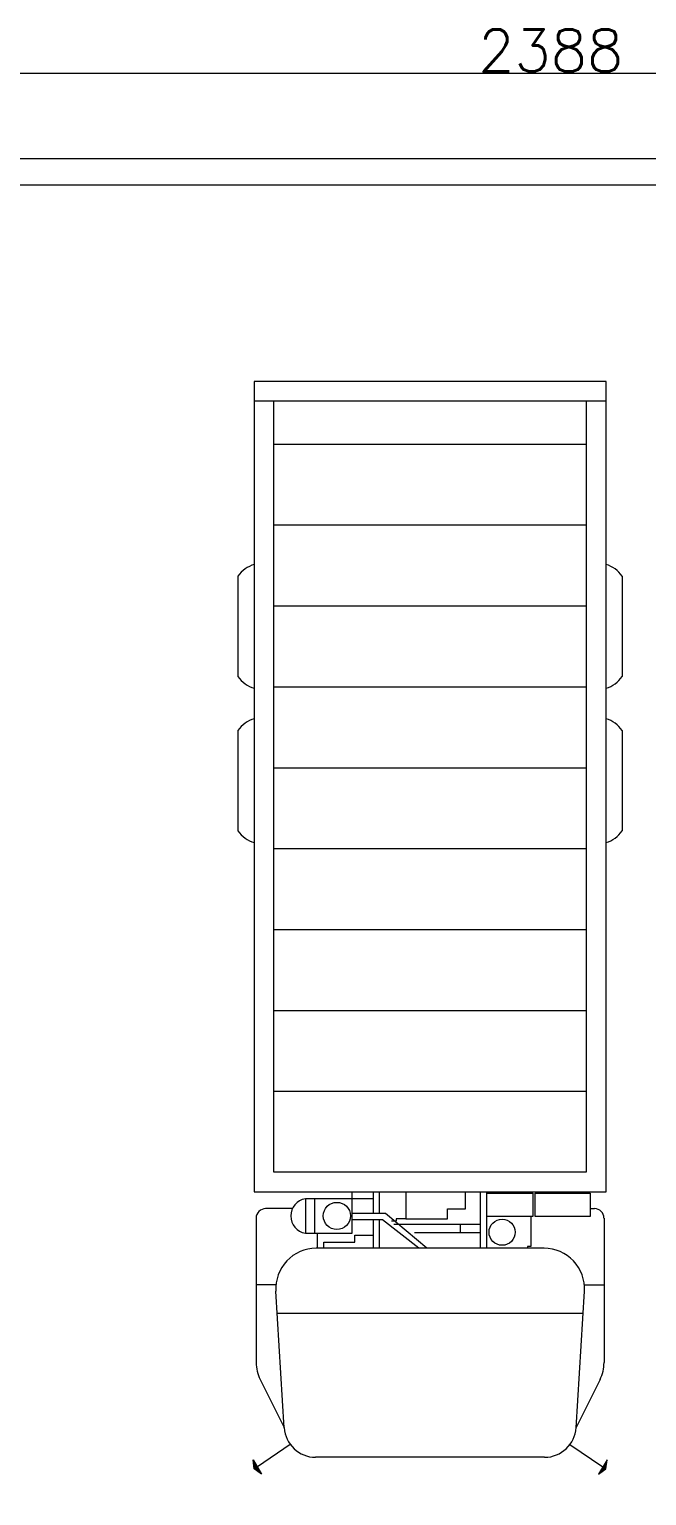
# Model space of a CAD drawing. Header units: metres. Extents: x 1 to 114, y -6 to 62.
# Drawn here: x 79.27 to 83.95, y 51.03 to 62.13 of the extents above; entities that cross this region are included whole.
import ezdxf

# ---------------------------------------------------------------- set-up
doc = ezdxf.new("R2010")
doc.units = ezdxf.units.M
doc.linetypes.add('IMPORT-DASHED2 _4_', pattern=[0.375, 0.25, -0.125])
for name, color, linetype, lineweight in [('AL_MOBILIARIO', 7, 'Continuous', 5), ('ARQ-COTA-50', 7, 'Continuous', 5), ('ARQ-PAR', 7, 'Continuous', 5), ('ARQ-PROJ', 7, 'IMPORT-DASHED2 _4_', 5)]:
    doc.layers.add(name, color=color, linetype=linetype, lineweight=lineweight)
doc.layers.add('ARQ_1100_BASE_TÉRREO_GARAGEM_dwg', color=7, linetype='Continuous', lineweight=5, true_color=0x767676)
doc.styles.add('RomanS', font='romans__.ttf', dxfattribs={"height": 0.32})

# ---------------------------------------------------------------- blocks, each defined once
blk = doc.blocks.new('ARQ_1100_BASE_TÉRREO_GARAGEM_dwg_cam_p-4197734-PLANTA BAIXA GERAL')
at = {"layer": 'AL_MOBILIARIO', "true_color": 0xaaaaaa}
for points in [[(22.391, -24.874), (22.345, -24.81), (22.267, -24.8)], [(22.391, -27.792), (22.345, -27.856), (22.267, -27.865)]]:
    blk.add_hatch(color=253, dxfattribs=at).paths.add_polyline_path(points)
at = {"layer": 'AL_MOBILIARIO', "color": 253, "true_color": 0xaaaaaa}
for p, q in [((14.619, -24.669), (15.487, -24.669)), ((15.954, -24.669), (16.823, -24.669)), ((13.104, -24.809), (13.104, -27.857)), ((20.176, -24.826), (21.426, -24.826)), ((20.752, -24.997), (20.752, -24.826)), ((21.573, -24.861), (21.987, -25.069)), ((22.135, -25.122), (22.329, -24.837)), ((22.345, -24.81), (22.267, -24.8)), ((22.267, -24.8), (22.391, -24.874)), ((22.391, -24.874), (22.345, -24.81)), ((13.475, -27.685), (13.475, -24.98)), ((14.175, -27.685), (14.175, -24.98)), ((14.875, -27.685), (14.875, -24.98)), ((15.576, -27.685), (15.576, -24.98)), ((16.276, -27.685), (16.276, -24.98)), ((16.976, -27.685), (16.976, -24.98)), ((17.676, -27.685), (17.676, -24.98)), ((18.377, -27.685), (18.377, -24.98)), ((19.077, -27.685), (19.077, -24.98)), ((20.093, -24.945), (20.093, -24.909)), ((21.99, -25.069), (20.808, -24.996)), ((21.002, -25.008), (21.002, -27.657)), ((20.437, -25.842), (19.949, -25.842)), ((20.437, -25.896), (19.949, -25.896)), ((20.228, -26.647), (20.228, -25.896)), ((20.3, -26.469), (20.3, -25.896)), ((20.096, -26.027), (19.949, -26.027)), ((20.3, -26.068), (20.228, -26.068)), ((20.137, -26.77), (19.949, -26.77)), ((20.437, -26.77), (20.191, -26.77)), ((20.137, -26.823), (19.949, -26.823)), ((20.437, -26.823), (20.191, -26.823)), ((20.306, -27.33), (20.008, -27.33)), ((20.093, -27.525), (20.093, -27.757)), ((22.135, -27.544), (22.329, -27.828)), ((20.752, -27.668), (20.752, -27.839)), ((21.99, -27.597), (20.808, -27.669)), ((21.573, -27.804), (21.987, -27.597)), ((22.267, -27.865), (22.391, -27.792)), ((22.391, -27.792), (22.345, -27.856)), ((20.176, -27.839), (21.426, -27.839)), ((22.345, -27.856), (22.267, -27.865)), ((14.619, -27.997), (15.487, -27.997)), ((15.954, -27.997), (16.823, -27.997))]:
    blk.add_line(p, q, dxfattribs=at)
at = {"layer": 'AL_MOBILIARIO', "color": 253, "true_color": 0xaaaaaa, "flags": 128}
for points in [[(19.949, -24.809), (12.933, -24.809), (12.933, -27.857), (19.949, -27.857)], [(22.345, -24.81), (22.267, -24.8), (22.391, -24.874)], [(20.162, -24.945), (20.162, -25.423), (19.961, -25.423), (19.961, -24.945)], [(22.345, -27.856), (22.267, -27.865), (22.391, -27.792)]]:
    blk.add_lwpolyline(points, close=True, dxfattribs=at)
for points in [[(13.104, -24.98), (19.777, -24.98), (19.777, -27.685), (13.104, -27.685)], [(20.437, -25.345), (20.437, -26.333), (20.437, -27.32)], [(22.246, -25.341), (22.246, -26.333), (22.246, -27.324)], [(19.961, -25.842), (19.961, -25.442), (20.162, -25.442), (20.162, -25.842)], [(20.162, -25.461), (20.42, -25.461), (20.42, -25.489), (20.437, -25.489)], [(19.949, -26.542), (20.181, -26.542), (20.181, -26.183), (20.096, -26.183), (20.096, -26.027)], [(20.437, -26.361), (20.137, -26.719), (20.137, -27.007)], [(20.437, -26.431), (20.191, -26.746), (20.191, -27.007)], [(20.181, -26.542), (20.181, -26.626), (20.202, -26.626), (20.202, -26.667)], [(20.008, -26.823), (20.008, -27.413), (20.306, -27.413), (20.306, -27.007), (19.949, -27.007)], [(20.306, -27.31), (20.434, -27.31), (20.434, -27.253), (20.383, -27.253), (20.383, -26.984), (20.322, -26.984), (20.322, -26.823)]]:
    blk.add_lwpolyline(points, dxfattribs=at)
at = {"layer": 'AL_MOBILIARIO', "color": 253, "true_color": 0xaaaaaa}
for centre, radius in [((20.298, -25.709), 0.113), ((20.157, -27.14), 0.118)]:
    blk.add_circle(centre, radius, dxfattribs=at)
for centre, radius, start, end in [((14.774, -24.89), 0.27, 125.1558, 162.6165), ((15.331, -24.89), 0.27, 17.3835, 54.8442), ((16.11, -24.89), 0.27, 125.1558, 162.6165), ((16.667, -24.89), 0.27, 17.3835, 54.8442), ((20.176, -24.909), 0.0823, 90, 180), ((21.426, -25.155), 0.329, 63.3314, 90), ((20.786, -25.345), 0.349, 86.4884, 180), ((21.973, -25.341), 0.273, 0, 86.4884), ((20.157, -27.388), 0.151, 189.6236, 350.3764), ((20.786, -27.32), 0.349, 180, 273.5116), ((21.973, -27.324), 0.273, 273.5116, 0), ((20.176, -27.757), 0.0823, 180, 270), ((14.774, -27.776), 0.27, 197.3835, 234.8442), ((15.331, -27.776), 0.27, 305.1558, 342.6165), ((16.11, -27.776), 0.27, 197.3835, 234.8442), ((16.667, -27.776), 0.27, 305.1558, 342.6165), ((21.426, -27.51), 0.329, 270, 296.6686)]:
    blk.add_arc(centre, radius, start, end, dxfattribs=at)
blk = doc.blocks.new('ARQ_1100_BASE_TÉRREO_GARAGEM_dwg-4178582-PLANTA BAIXA GERAL')
at = {"layer": 'ARQ-COTA-50', "color": 253, "true_color": 0xaaaaaa, "flags": 128}
blk.add_lwpolyline([(76.799, 61.796), (52.916, 61.796), (27.773, 61.796)], dxfattribs=at)
at = {"layer": 'ARQ-PAR', "color": 253, "true_color": 0xaaaaaa, "flags": 128}
for points in [[(52.916, 59.372), (52.916, 61.152), (76.799, 61.152), (86.659, 54.267), (90.771, 50.079), (94.033, 45.615), (94.033, 0), (93.833, 0), (52.833, 0), (52.833, 0.2), (93.833, 0.2), (93.833, 45.55), (93.833, 0.2)], [(48.616, 51.902), (42.466, 51.902), (53.116, 51.902), (53.116, 60.952), (76.736, 60.952), (86.529, 54.114), (90.618, 49.949), (93.833, 45.55)]]:
    blk.add_lwpolyline(points, dxfattribs=at)
at = {"layer": 'ARQ-PROJ', "color": 253, "true_color": 0xaaaaaa, "flags": 128}
blk.add_lwpolyline([(55.116, 60.952), (76.801, 60.952), (76.801, 49.902), (55.116, 49.902)], close=True, dxfattribs=at)
at = {"xscale": 0.8746343466423241, "yscale": 0.8746343466423241, "zscale": 0.8746343466423241, "rotation": 270}
blk.add_blockref('ARQ_1100_BASE_TÉRREO_GARAGEM_dwg_cam_p-4197734-PLANTA BAIXA GERAL', (86.91, 70.775), dxfattribs=at)
at = {"layer": 'ARQ-COTA-50', "insert": (64.244, 62.13), "char_height": 0.32, "width": 1.48176, "attachment_point": 1, "line_spacing_factor": 0.983083, "style": 'RomanS'}
blk.add_mtext('2388', dxfattribs=at)

msp = doc.modelspace()

# ---------------------------------------------------------------- block references
at = {"layer": 'ARQ_1100_BASE_TÉRREO_GARAGEM_dwg', "color": 253, "true_color": 0xaaaaaa}
msp.add_blockref('ARQ_1100_BASE_TÉRREO_GARAGEM_dwg-4178582-PLANTA BAIXA GERAL', (18.43, 0), dxfattribs=at)

doc.saveas('drawing.dxf')
